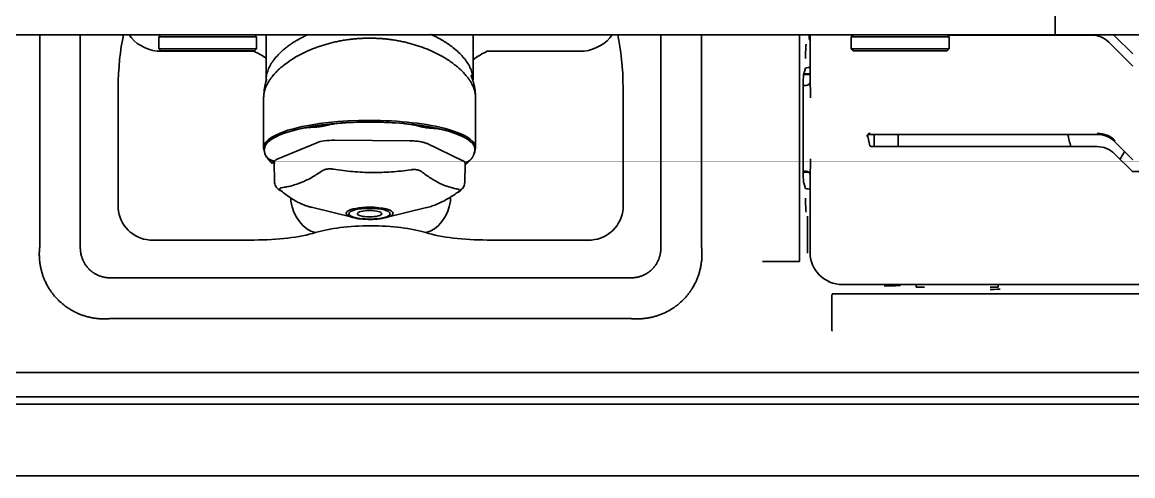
# Model space of a CAD drawing. Header units: inches. Extents: x 786 to 5755, y -850 to 3635.
# Drawn here: x 3467 to 3603.3, y 1287.9 to 1343.7 of the extents above; entities that cross this region are included whole.
import ezdxf

# ---------------------------------------------------------------- set-up
doc = ezdxf.new("R2010")
doc.units = ezdxf.units.IN
doc.layers.add('1', color=7, linetype='Continuous', true_color=0xffffff)
doc.layers.add('4', color=7, linetype='Continuous', true_color=0xffffff)

msp = doc.modelspace()

# ---------------------------------------------------------------- linework, layer by layer
at = {"layer": '1', "color": 7, "linetype": 'Continuous', "lineweight": 35}
for p, q in [((3593.74, 2088.63), (3593.74, 1342.13)), ((3398.74, 1342.13), (3577.91, 1342.13)), ((3469.12, 1316.03), (3469.12, 1342.13)), ((3474.11, 1342.13), (3474.11, 1316.11)), ((3483.99, 1342.13), (3483.74, 1341.88)), ((3483.74, 1341.88), (3495.74, 1341.88)), ((3483.74, 1341.88), (3483.74, 1340.38)), ((3495.74, 1341.88), (3495.49, 1342.13)), ((3495.74, 1340.38), (3495.74, 1341.88)), ((3496.91, 1342.13), (3496.91, 1336.58)), ((3522.31, 1336.58), (3522.31, 1342.13)), ((3545.37, 1316.11), (3545.37, 1342.13)), ((3550.36, 1342.13), (3550.36, 1316.1)), ((3563.67, 1342.13), (3563.67, 1336.38)), ((3568.99, 1342.13), (3568.74, 1341.88)), ((3568.74, 1341.88), (3580.74, 1341.88)), ((3568.74, 1341.88), (3568.74, 1340.38)), ((3579.33, 1342.13), (3577.91, 1342.13)), ((3579.33, 1342.13), (3593.08, 1342.13)), ((3580.74, 1341.88), (3580.49, 1342.13)), ((3598.21, 1342.09), (3580.53, 1342.09)), ((3580.74, 1340.38), (3580.74, 1341.88)), ((3584.89, 1342.09), (3584.89, 1342.13)), ((3593.79, 1342.13), (3593.08, 1342.13)), ((3593.79, 1342.13), (3947.69, 1342.13)), ((3603.29, 1339.76), (3601.04, 1342)), ((3483.54, 1340.09), (3495.43, 1340.09)), ((3495.74, 1340.38), (3483.74, 1340.38)), ((3483.74, 1340.38), (3483.99, 1340.13)), ((3495.49, 1340.13), (3483.99, 1340.13)), ((3495.49, 1340.13), (3495.74, 1340.38)), ((3524.05, 1340.09), (3535.94, 1340.09)), ((3580.74, 1340.38), (3568.74, 1340.38)), ((3568.74, 1340.38), (3568.99, 1340.13)), ((3580.49, 1340.13), (3568.99, 1340.13)), ((3580.49, 1340.13), (3580.74, 1340.38)), ((3603.29, 1338.26), (3600.33, 1341.21)), ((3563.67, 1337.23), (3562.88, 1337.23)), ((3562.9, 1337.32), (3563.67, 1337.32)), ((3562.84, 1335.88), (3563.18, 1335.88)), ((3478.76, 1320.77), (3478.76, 1335.57)), ((3540.72, 1335.57), (3540.72, 1320.77)), ((3496.61, 1334.42), (3496.61, 1328.24)), ((3522.61, 1328.24), (3522.61, 1334.42)), ((3514.55, 1329.09), (3505.33, 1329.16)), ((3571.03, 1328.46), (3570.74, 1329.84)), ((3598.92, 1329.88), (3570.78, 1329.88)), ((3496.68, 1327.86), (3496.7, 1327.77)), ((3503.13, 1328.86), (3498.26, 1326.83)), ((3521.04, 1326.64), (3516.68, 1328.75)), ((3522.52, 1327.7), (3522.55, 1327.86)), ((3598.92, 1328.38), (3571.53, 1328.38)), ((3603.29, 1326.76), (3601.04, 1329)), ((3497.89, 1326.49), (3497.94, 1324.06)), ((3521.29, 1323.91), (3521.34, 1326.33)), ((3603.29, 1325.26), (3601.04, 1327.5)), ((3563.18, 1325.38), (3562.84, 1325.38)), ((3562.84, 1325.23), (3563.52, 1325.23)), ((3603.23, 1325.32), (3608.89, 1325.32)), ((3497.95, 1324.02), (3497.94, 1324.06)), ((3563.67, 1324.88), (3563.67, 1315.43)), ((3519.53, 1321.68), (3519.53, 1322.25)), ((3499.95, 1322.12), (3499.95, 1321.68)), ((3502.47, 1320.92), (3507.62, 1319.65)), ((3511.61, 1319.65), (3516.61, 1320.89)), ((3495.43, 1316.9), (3482.62, 1316.9)), ((3536.86, 1316.9), (3524.05, 1316.9)), ((3477.97, 1312.25), (3541.51, 1312.25)), ((3567.66, 1311.43), (3949.61, 1311.43)), ((3541.59, 1307.26), (3477.96, 1307.26)), ((4195.24, 1297.63), (3456.24, 1297.63)), ((3464.54, 1296.73), (4189.24, 1296.73)), ((4189.24, 1287.93), (3462.54, 1287.93))]:
    msp.add_line(p, q, dxfattribs=at)
for centre, radius, start, end in [((3598.92, 1339.88), 3, 45, 48.5909), ((3563.17, 1336.38), 0.5, 270, 0), ((3598.92, 1326.88), 3.14, 45, 90), ((3598.92, 1326.88), 3, 45, 90), ((3598.92, 1325.38), 3, 45, 90), ((3563.17, 1324.88), 0.5, 0, 90)]:
    msp.add_arc(centre, radius, start, end, dxfattribs=at)
for centre, major_axis, ratio, start_param, end_param in [((3481.44, 1335.57), (0, 10), 0.267949, 0.855424, 1.570796), ((3483.54, 1343.1), (3.82, -1.17), 0.738229, 3.858973, 4.93507), ((3535.94, 1343.1), (3.82, 1.17), 0.738229, 4.489708, 5.565805), ((3538.04, 1335.57), (0, 10), 0.267949, 4.712389, 5.427762), ((3598.22, 1339.08), (1.2, -2.76), 0.995478, 1.946992, 2.7325), ((3495.43, 1335.57), (-4.24, 4.24), 0.629161, 4.973719, 5.273975), ((3524.05, 1335.57), (-4.24, -4.24), 0.629161, 4.150803, 4.504392), ((3563.68, 1334.38), (0, 2), 0.017455, 4.712389, 6.283185), ((3500.62, 1334.61), (-3.99, 0.26), 0.838709, 6.068401, 6.349495), ((3518.61, 1334.61), (-3.99, -0.26), 0.838709, 3.075282, 3.356375), ((3509.61, 1328.24), (-13, 0), 0.258819, 4.712389, 6.283185), ((3509.61, 1328.05), (-12.96, 0), 0.258819, 4.681205, 6.283185), ((3509.61, 1328.04), (-12.95, 0), 0.258819, 5.433358, 6.023448), ((3509.61, 1328.04), (-12.95, 0), 0.258819, 4.38616, 4.97625), ((3509.61, 1328.24), (-13, 0), 0.258819, 3.055886, 4.712389), ((3509.61, 1328.05), (-12.96, 0), 0.258819, 3.057296, 4.681205), ((3509.61, 1328.04), (-12.95, 0), 0.258819, 3.338963, 3.929053), ((3505.25, 1328.52), (-2.5, 0), 0.258848, 4.681537, 5.728264), ((3599.09, 1331.23), (0, 6), 0.642788, 1.797678, 2.065695), ((3509.61, 1328.24), (-13, 0), 0.258819, 0, 0.085707), ((3509.61, 1328.05), (-12.96, 0), 0.258819, 0, 0.057075), ((3571.53, 1328.46), (0.5, 0), 0.166667, 3.176499, 4.712389), ((3599.09, 1331.23), (0, 6), 0.642788, 3.888899, 4.10184), ((3498.35, 1327.75), (1.19, 0.92), 0.947173, 3.144266, 3.7817), ((3518.84, 1326.39), (2.5, -0.05), 0.259373, 6.283172, 6.780916), ((3520.72, 1327.57), (1.05, -1.07), 0.933526, 5.917335, 6.282775), ((3563.68, 1326.88), (0, 2), 0.017455, 3.141593, 4.712389), ((3499.12, 1323.84), (-0.63, -0.777), 0.797143, 0.0024, 0.389235), ((3502.96, 1321.68), (-1.17, 3.82), 0.738229, 1.348115, 2.747802), ((3509.61, 1320.19), (2.88, 0), 0.258819, 1.570796, 4.067577), ((3509.61, 1320.19), (2.88, 0), 0.258819, 0, 1.570796), ((3516.52, 1321.68), (1.17, 3.82), 0.738229, 3.535383, 4.93507), ((3482.62, 1320.77), (-2.83, 2.83), 0.935113, 0.818917, 2.322676), ((3509.61, 1320.19), (2.88, 0), 0.258819, 5.273654, 6.283185), ((3536.86, 1320.77), (-2.83, -2.83), 0.935113, 0.818917, 2.322676), ((3509.74, 1316.23), (9, 0), 0.267949, 0.71802, 2.423573), ((3495.43, 1319.58), (10, 0), 0.267949, 4.712389, 5.565165), ((3524.05, 1319.58), (10, 0), 0.267949, 3.859613, 4.712389), ((3479.85, 1317.99), (5.4, 3.23), 0.605525, 2.782325, 2.802782), ((3539.63, 1317.99), (-5.4, 3.23), 0.60552, 3.480396, 3.500853), ((3567.67, 1315.43), (2.83, 2.83), 0.999848, 2.356347, 3.926839), ((3479.85, 1317.99), (3.23, 5.4), 0.605517, 3.480392, 3.500848), ((3539.63, 1317.99), (-3.23, 5.4), 0.605517, 2.782337, 2.802793)]:
    msp.add_ellipse(centre, major_axis=major_axis, ratio=ratio, start_param=start_param, end_param=end_param, dxfattribs=at)
for major_axis in [(2.54, 0), (-1.5, 0)]:
    msp.add_ellipse((3509.61, 1320.13), major_axis=major_axis, ratio=0.258819, dxfattribs=at)
for points, knots in [([(3509.61, 1341.7), (3509.6, 1341.7), (3509.56, 1341.7), (3509.51, 1341.7), (3509.45, 1341.7), (3509.4, 1341.7), (3509.35, 1341.7), (3509.29, 1341.7), (3509.24, 1341.7), (3509.18, 1341.7), (3509.13, 1341.7), (3509.08, 1341.7), (3509.02, 1341.69), (3508.97, 1341.69), (3508.92, 1341.69), (3508.86, 1341.69), (3508.81, 1341.69), (3508.76, 1341.68), (3508.7, 1341.68), (3508.65, 1341.68), (3508.6, 1341.68), (3508.54, 1341.67), (3508.49, 1341.67), (3508.44, 1341.67), (3508.38, 1341.66), (3508.33, 1341.66), (3508.28, 1341.66), (3508.22, 1341.65), (3508.17, 1341.65), (3508.12, 1341.65), (3508.06, 1341.64), (3508.01, 1341.64), (3507.96, 1341.63), (3507.9, 1341.63), (3507.85, 1341.62), (3507.8, 1341.62), (3507.74, 1341.61), (3507.69, 1341.61), (3507.64, 1341.6), (3507.58, 1341.6), (3507.53, 1341.59), (3507.48, 1341.59), (3507.42, 1341.58), (3507.37, 1341.57), (3507.32, 1341.57), (3507.27, 1341.56), (3507.21, 1341.55), (3506.98, 1341.52), (3506.57, 1341.47), (3505.97, 1341.36), (3505.38, 1341.24), (3504.8, 1341.1), (3504.24, 1340.94), (3503.69, 1340.77), (3503.14, 1340.58), (3502.44, 1340.32), (3501.6, 1339.94), (3500.68, 1339.46), (3499.81, 1338.92), (3499.18, 1338.47), (3498.7, 1338.06), (3498.38, 1337.78), (3498.12, 1337.51), (3497.93, 1337.31), (3497.73, 1337.07), (3497.51, 1336.8), (3497.29, 1336.48), (3497.11, 1336.18), (3497, 1335.96), (3496.94, 1335.83), (3496.91, 1335.77), (3496.88, 1335.7), (3496.86, 1335.64), (3496.83, 1335.58), (3496.81, 1335.52), (3496.79, 1335.46), (3496.77, 1335.4), (3496.75, 1335.34), (3496.74, 1335.28), (3496.72, 1335.22), (3496.7, 1335.16), (3496.69, 1335.1), (3496.68, 1335.04), (3496.67, 1334.99), (3496.66, 1334.93), (3496.65, 1334.87), (3496.64, 1334.82), (3496.63, 1334.76), (3496.63, 1334.71), (3496.62, 1334.67), (3496.62, 1334.65)], [0, 0, 0, 0, 0.002631, 0.005261, 0.007892, 0.010523, 0.013154, 0.015786, 0.018417, 0.021049, 0.02368, 0.026312, 0.028944, 0.031577, 0.034209, 0.036842, 0.039475, 0.042108, 0.044741, 0.047375, 0.050008, 0.052642, 0.055277, 0.057911, 0.060546, 0.063181, 0.065816, 0.068452, 0.071088, 0.073724, 0.076361, 0.078998, 0.081635, 0.084272, 0.08691, 0.089548, 0.092187, 0.094826, 0.097465, 0.100105, 0.102745, 0.105386, 0.108027, 0.110668, 0.11331, 0.115952, 0.118595, 0.121238, 0.150988, 0.181218, 0.211936, 0.243153, 0.272661, 0.303009, 0.334202, 0.366246, 0.425711, 0.490651, 0.548241, 0.616353, 0.643642, 0.679679, 0.706967, 0.728171, 0.743292, 0.779134, 0.812407, 0.843111, 0.871245, 0.877751, 0.88422, 0.89065, 0.897044, 0.9034, 0.909718, 0.915999, 0.922242, 0.928448, 0.934616, 0.940747, 0.946841, 0.952897, 0.958916, 0.964897, 0.970841, 0.976748, 0.982617, 0.988449, 0.994243, 1, 1, 1, 1]), ([(3496.91, 1336.58), (3496.91, 1336.63), (3496.91, 1336.68), (3496.92, 1336.79), (3496.92, 1336.84), (3496.94, 1336.99), (3496.96, 1337.09), (3497.02, 1337.4), (3497.14, 1337.81), (3497.34, 1338.22), (3497.49, 1338.48), (3497.53, 1338.56), (3497.58, 1338.64), (3497.61, 1338.69), (3497.63, 1338.71), (3497.72, 1338.84), (3497.79, 1338.95), (3498.03, 1339.26), (3498.2, 1339.46), (3498.58, 1339.86), (3498.79, 1340.06), (3499.13, 1340.35), (3499.3, 1340.49), (3499.49, 1340.64), (3499.61, 1340.73), (3499.68, 1340.78), (3499.87, 1340.92), (3500.07, 1341.06), (3500.28, 1341.19), (3500.43, 1341.28), (3500.5, 1341.33), (3500.86, 1341.55), (3501.17, 1341.72), (3501.68, 1341.98), (3501.89, 1342.07), (3502.09, 1342.17)], [0, 0, 0, 0, 0.025986, 0.025986, 0.051972, 0.051972, 0.103945, 0.103945, 0.207889, 0.311834, 0.311834, 0.33782, 0.350813, 0.350813, 0.363806, 0.363806, 0.415779, 0.415779, 0.519724, 0.519724, 0.623668, 0.623668, 0.675641, 0.701627, 0.701627, 0.727613, 0.727613, 0.779585, 0.805571, 0.805571, 0.831558, 0.831558, 0.935502, 0.935502, 1, 1, 1, 1]), ([(3522.6, 1334.65), (3522.6, 1334.66), (3522.6, 1334.68), (3522.6, 1334.7), (3522.6, 1334.73), (3522.59, 1334.75), (3522.59, 1334.78), (3522.59, 1334.8), (3522.59, 1334.83), (3522.58, 1334.85), (3522.58, 1334.88), (3522.57, 1334.91), (3522.57, 1334.93), (3522.56, 1334.96), (3522.56, 1334.98), (3522.56, 1335.01), (3522.55, 1335.04), (3522.54, 1335.06), (3522.54, 1335.09), (3522.53, 1335.11), (3522.53, 1335.14), (3522.52, 1335.17), (3522.51, 1335.19), (3522.51, 1335.22), (3522.5, 1335.25), (3522.49, 1335.28), (3522.48, 1335.3), (3522.48, 1335.33), (3522.47, 1335.36), (3522.46, 1335.38), (3522.45, 1335.41), (3522.44, 1335.44), (3522.43, 1335.47), (3522.42, 1335.49), (3522.41, 1335.52), (3522.4, 1335.55), (3522.39, 1335.58), (3522.38, 1335.61), (3522.37, 1335.64), (3522.36, 1335.66), (3522.35, 1335.69), (3522.34, 1335.72), (3522.32, 1335.75), (3522.31, 1335.78), (3522.3, 1335.81), (3522.29, 1335.84), (3522.27, 1335.86), (3522.22, 1335.97), (3522.12, 1336.18), (3521.94, 1336.48), (3521.72, 1336.8), (3521.48, 1337.1), (3521.19, 1337.42), (3520.92, 1337.71), (3520.63, 1337.97), (3520.4, 1338.17), (3520.08, 1338.43), (3519.66, 1338.75), (3519.11, 1339.11), (3518.54, 1339.46), (3517.93, 1339.78), (3517.28, 1340.1), (3516.67, 1340.36), (3516.08, 1340.58), (3515.53, 1340.77), (3514.98, 1340.94), (3514.42, 1341.1), (3513.85, 1341.24), (3513.25, 1341.36), (3512.66, 1341.47), (3512.23, 1341.53), (3511.96, 1341.56), (3511.85, 1341.57), (3511.75, 1341.59), (3511.64, 1341.6), (3511.54, 1341.61), (3511.43, 1341.62), (3511.32, 1341.63), (3511.22, 1341.64), (3511.11, 1341.65), (3511, 1341.65), (3510.9, 1341.66), (3510.79, 1341.67), (3510.68, 1341.67), (3510.58, 1341.68), (3510.47, 1341.68), (3510.36, 1341.69), (3510.26, 1341.69), (3510.15, 1341.7), (3510.04, 1341.7), (3509.93, 1341.7), (3509.83, 1341.7), (3509.72, 1341.7), (3509.65, 1341.7), (3509.61, 1341.7)], [0, 0, 0, 0, 0.002624, 0.005256, 0.007895, 0.010542, 0.013197, 0.01586, 0.018531, 0.021209, 0.023895, 0.026589, 0.029291, 0.032, 0.034717, 0.037442, 0.040174, 0.042915, 0.045663, 0.048419, 0.051183, 0.053954, 0.056733, 0.05952, 0.062315, 0.065118, 0.067928, 0.070746, 0.073572, 0.076406, 0.079247, 0.082096, 0.084953, 0.087818, 0.090691, 0.093571, 0.096459, 0.099355, 0.102259, 0.10517, 0.10809, 0.111017, 0.113952, 0.116894, 0.119845, 0.122803, 0.125769, 0.128743, 0.156845, 0.187532, 0.220805, 0.256663, 0.281464, 0.320266, 0.345206, 0.366317, 0.383597, 0.430182, 0.472094, 0.509335, 0.553249, 0.594719, 0.633752, 0.665784, 0.696973, 0.727324, 0.756843, 0.78806, 0.81878, 0.849013, 0.878769, 0.884054, 0.889337, 0.894619, 0.899899, 0.905178, 0.910455, 0.915731, 0.921005, 0.926278, 0.93155, 0.936821, 0.942091, 0.947359, 0.952627, 0.957893, 0.963159, 0.968424, 0.973688, 0.978952, 0.984215, 0.989477, 0.994739, 1, 1, 1, 1]), ([(3517.06, 1342.2), (3517.3, 1342.09), (3517.54, 1341.98), (3518.08, 1341.7), (3518.42, 1341.51), (3518.75, 1341.32), (3518.82, 1341.27), (3518.85, 1341.25), (3518.96, 1341.18), (3519.03, 1341.14), (3519.24, 1341), (3519.37, 1340.91), (3519.76, 1340.63), (3520, 1340.44), (3520.44, 1340.05), (3520.65, 1339.85), (3520.94, 1339.55), (3521.03, 1339.45), (3521.16, 1339.29), (3521.2, 1339.24), (3521.29, 1339.14), (3521.33, 1339.09), (3521.52, 1338.83), (3521.66, 1338.62), (3521.89, 1338.21), (3521.99, 1338.01), (3522.15, 1337.6), (3522.21, 1337.39), (3522.26, 1337.13), (3522.27, 1337.08), (3522.29, 1336.98), (3522.29, 1336.93), (3522.31, 1336.78), (3522.31, 1336.68), (3522.31, 1336.58)], [0, 0, 0, 0, 0.074407, 0.074407, 0.177251, 0.190106, 0.190106, 0.202962, 0.202962, 0.228673, 0.228673, 0.280095, 0.280095, 0.382938, 0.382938, 0.485782, 0.485782, 0.537204, 0.537204, 0.562915, 0.562915, 0.588625, 0.588625, 0.691469, 0.691469, 0.794313, 0.794313, 0.897156, 0.897156, 0.922867, 0.922867, 0.948578, 0.948578, 1, 1, 1, 1]), ([(3496.91, 1336.58), (3496.91, 1336.56), (3496.91, 1336.45), (3496.88, 1336.38), (3496.9, 1336.4), (3496.9, 1336.41)], [0, 0, 0, 0, 0.195656, 0.917571, 1, 1, 1, 1]), ([(3496.64, 1334.84), (3496.64, 1334.85), (3496.65, 1334.86), (3496.65, 1334.88), (3496.65, 1334.91), (3496.66, 1334.94), (3496.66, 1334.96), (3496.67, 1334.99), (3496.68, 1335.02), (3496.68, 1335.04), (3496.69, 1335.07), (3496.69, 1335.1), (3496.7, 1335.12), (3496.71, 1335.15), (3496.71, 1335.18), (3496.72, 1335.2), (3496.73, 1335.23), (3496.74, 1335.25), (3496.74, 1335.28), (3496.75, 1335.31), (3496.76, 1335.33), (3496.77, 1335.35), (3496.77, 1335.36)], [0, 0, 0, 0, 0.024294, 0.075731, 0.127161, 0.178584, 0.229999, 0.281406, 0.332804, 0.384193, 0.435572, 0.486942, 0.538301, 0.589649, 0.640986, 0.692312, 0.743626, 0.794927, 0.846216, 0.897491, 0.948752, 1, 1, 1, 1]), ([(3501.06, 1330.55), (3501.25, 1330.6), (3501.45, 1330.64), (3501.76, 1330.68), (3501.86, 1330.7), (3502.07, 1330.72), (3502.17, 1330.73), (3502.28, 1330.74)], [0, 0, 0, 0, 0.5, 0.5, 0.75, 0.75, 1, 1, 1, 1]), ([(3502.28, 1330.74), (3502.3, 1330.74), (3502.33, 1330.74), (3502.37, 1330.74), (3502.42, 1330.75), (3502.46, 1330.75), (3502.51, 1330.75), (3502.55, 1330.75), (3502.61, 1330.76), (3502.68, 1330.76), (3502.75, 1330.76), (3502.83, 1330.77), (3502.92, 1330.77), (3503.03, 1330.78), (3503.16, 1330.79), (3503.27, 1330.8), (3503.39, 1330.82), (3503.53, 1330.84), (3503.7, 1330.86), (3503.9, 1330.9), (3504.05, 1330.93), (3504.16, 1330.95), (3504.21, 1330.96), (3504.27, 1330.97), (3504.33, 1330.99), (3504.41, 1331), (3504.49, 1331.02), (3504.58, 1331.04), (3504.68, 1331.06), (3504.75, 1331.08), (3504.78, 1331.09)], [0, 0, 0, 0, 0.019022, 0.038049, 0.057079, 0.076113, 0.095151, 0.114193, 0.13324, 0.164487, 0.195968, 0.227684, 0.259635, 0.310894, 0.360548, 0.408609, 0.455092, 0.500012, 0.575728, 0.655828, 0.740375, 0.756992, 0.776664, 0.799392, 0.825177, 0.85402, 0.885922, 0.920885, 0.958911, 1, 1, 1, 1]), ([(3504.78, 1331.09), (3504.9, 1331.11), (3505.02, 1331.13), (3505.26, 1331.17), (3505.38, 1331.19), (3505.74, 1331.23), (3505.99, 1331.26), (3506.23, 1331.27)], [0, 0, 0, 0, 0.25, 0.25, 0.5, 0.5, 1, 1, 1, 1]), ([(3513.76, 1331.21), (3514.01, 1331.19), (3514.25, 1331.16), (3514.6, 1331.11), (3514.72, 1331.09), (3514.95, 1331.05), (3515.07, 1331.03), (3515.18, 1331)], [0, 0, 0, 0, 0.5, 0.5, 0.75, 0.75, 1, 1, 1, 1]), ([(3515.18, 1331), (3515.4, 1330.95), (3515.6, 1330.9), (3515.91, 1330.83), (3516.01, 1330.8), (3516.22, 1330.76), (3516.32, 1330.74), (3516.52, 1330.71), (3516.62, 1330.7), (3516.82, 1330.68), (3516.92, 1330.67), (3517.21, 1330.64), (3517.41, 1330.63), (3517.6, 1330.61)], [0, 0, 0, 0, 0.25, 0.25, 0.375, 0.375, 0.5, 0.5, 0.625, 0.625, 0.75, 0.75, 1, 1, 1, 1]), ([(3518.75, 1330.41), (3518.57, 1330.46), (3518.39, 1330.5), (3518.1, 1330.55), (3518, 1330.57), (3517.8, 1330.6), (3517.7, 1330.61), (3517.6, 1330.61)], [0, 0, 0, 0, 0.5, 0.5, 0.75, 0.75, 1, 1, 1, 1]), ([(3514.55, 1329.09), (3514.61, 1329.09), (3514.66, 1329.09), (3514.74, 1329.09), (3514.77, 1329.09), (3514.83, 1329.08), (3514.85, 1329.08), (3514.99, 1329.08), (3515.09, 1329.07), (3515.25, 1329.06), (3515.3, 1329.06), (3515.38, 1329.05), (3515.41, 1329.05), (3515.46, 1329.04), (3515.48, 1329.04), (3515.6, 1329.02), (3515.7, 1329.01), (3515.88, 1328.98), (3515.97, 1328.96), (3516.08, 1328.94), (3516.1, 1328.94), (3516.14, 1328.93), (3516.2, 1328.91), (3516.26, 1328.9), (3516.37, 1328.87), (3516.44, 1328.84), (3516.54, 1328.81), (3516.57, 1328.8), (3516.61, 1328.78), (3516.62, 1328.77), (3516.65, 1328.76), (3516.66, 1328.76), (3516.68, 1328.75)], [0, 0, 0, 0, 0.0625, 0.0625, 0.09375, 0.09375, 0.125, 0.125, 0.25, 0.25, 0.3125, 0.3125, 0.34375, 0.34375, 0.375, 0.375, 0.5, 0.5, 0.625, 0.625, 0.65625, 0.65625, 0.6875, 0.75, 0.75, 0.875, 0.875, 0.9375, 0.9375, 0.96875, 0.96875, 1, 1, 1, 1]), ([(3571.06, 1330.02), (3571.06, 1330.02), (3571.06, 1330.02), (3571.05, 1330.02), (3571.04, 1330.02), (3571.02, 1330.01), (3570.99, 1330.01), (3570.97, 1330), (3570.94, 1330), (3570.93, 1329.99), (3570.9, 1329.98), (3570.88, 1329.97), (3570.84, 1329.95), (3570.83, 1329.94), (3570.81, 1329.93), (3570.8, 1329.92), (3570.78, 1329.89), (3570.76, 1329.87), (3570.74, 1329.84), (3570.73, 1329.83), (3570.72, 1329.81), (3570.71, 1329.79), (3570.7, 1329.76), (3570.7, 1329.74), (3570.69, 1329.73), (3570.69, 1329.7), (3570.69, 1329.69), (3570.68, 1329.67), (3570.68, 1329.66), (3570.68, 1329.65), (3570.68, 1329.65), (3570.68, 1329.65), (3570.68, 1329.64)], [0, 0, 0, 0, 0.015625, 0.015625, 0.03125, 0.0625, 0.125, 0.1875, 0.1875, 0.25, 0.25, 0.375, 0.375, 0.4375, 0.4375, 0.5, 0.5, 0.625, 0.625, 0.6875, 0.6875, 0.75, 0.8125, 0.8125, 0.875, 0.875, 0.9375, 0.9375, 0.96875, 0.984375, 0.984375, 1, 1, 1, 1]), ([(3496.71, 1327.72), (3496.7, 1327.76), (3496.69, 1327.8), (3496.69, 1327.86), (3496.69, 1327.88), (3496.69, 1327.93), (3496.69, 1327.96), (3496.7, 1327.99)], [0, 0, 0, 0, 0.5, 0.5, 0.75, 0.75, 1, 1, 1, 1]), ([(3496.7, 1327.99), (3496.7, 1327.99), (3496.7, 1328), (3496.7, 1328.01), (3496.7, 1328.02), (3496.7, 1328.04), (3496.71, 1328.05), (3496.71, 1328.06), (3496.71, 1328.07), (3496.71, 1328.09), (3496.71, 1328.1), (3496.72, 1328.12), (3496.72, 1328.13), (3496.72, 1328.15), (3496.72, 1328.16), (3496.73, 1328.18), (3496.73, 1328.19), (3496.73, 1328.21), (3496.74, 1328.23), (3496.74, 1328.25), (3496.75, 1328.28), (3496.76, 1328.31), (3496.76, 1328.34), (3496.77, 1328.37), (3496.79, 1328.41), (3496.79, 1328.44), (3496.8, 1328.45)], [0, 0, 0, 0, 0.029536, 0.059426, 0.089671, 0.120273, 0.151234, 0.182553, 0.214232, 0.246272, 0.278674, 0.31144, 0.344569, 0.378063, 0.411923, 0.44615, 0.480744, 0.514101, 0.553537, 0.599054, 0.650655, 0.708342, 0.772116, 0.841982, 0.917942, 1, 1, 1, 1]), ([(3496.71, 1327.72), (3496.72, 1327.69), (3496.72, 1327.66), (3496.74, 1327.61), (3496.74, 1327.61), (3496.74, 1327.59), (3496.74, 1327.59), (3496.75, 1327.58), (3496.75, 1327.56), (3496.76, 1327.54), (3496.79, 1327.46), (3496.82, 1327.39), (3496.89, 1327.27), (3496.93, 1327.21), (3497.01, 1327.1), (3497.06, 1327.05), (3497.16, 1326.95), (3497.21, 1326.91), (3497.28, 1326.85), (3497.3, 1326.84), (3497.32, 1326.82), (3497.34, 1326.81), (3497.38, 1326.78), (3497.41, 1326.77), (3497.51, 1326.72), (3497.57, 1326.69), (3497.7, 1326.64), (3497.77, 1326.62), (3497.84, 1326.6)], [0, 0, 0, 0, 0.0625, 0.0625, 0.078125, 0.078125, 0.085937, 0.085937, 0.09375, 0.125, 0.125, 0.25, 0.25, 0.375, 0.375, 0.5, 0.5, 0.625, 0.625, 0.65625, 0.65625, 0.6875, 0.6875, 0.75, 0.75, 0.875, 0.875, 1, 1, 1, 1]), ([(3496.8, 1328.45), (3496.81, 1328.49), (3496.83, 1328.54), (3496.87, 1328.62), (3496.9, 1328.65), (3496.97, 1328.76), (3497.03, 1328.83), (3497.09, 1328.9)], [0, 0, 0, 0, 0.25, 0.25, 0.5, 0.5, 1, 1, 1, 1]), ([(3522.32, 1328.69), (3522.37, 1328.63), (3522.41, 1328.56), (3522.46, 1328.45), (3522.47, 1328.41), (3522.5, 1328.33), (3522.51, 1328.29), (3522.52, 1328.24)], [0, 0, 0, 0, 0.5, 0.5, 0.75, 0.75, 1, 1, 1, 1]), ([(3522.53, 1327.78), (3522.53, 1327.78), (3522.53, 1327.77), (3522.53, 1327.76), (3522.52, 1327.75), (3522.52, 1327.74), (3522.52, 1327.73), (3522.52, 1327.72), (3522.52, 1327.71), (3522.51, 1327.7), (3522.51, 1327.69), (3522.51, 1327.68), (3522.51, 1327.67), (3522.5, 1327.66), (3522.5, 1327.65), (3522.5, 1327.64), (3522.5, 1327.63), (3522.49, 1327.62), (3522.49, 1327.61), (3522.48, 1327.6), (3522.48, 1327.59), (3522.47, 1327.58), (3522.46, 1327.56), (3522.45, 1327.54), (3522.44, 1327.53), (3522.43, 1327.51), (3522.43, 1327.51)], [0, 0, 0, 0, 0.029535, 0.059424, 0.08967, 0.120271, 0.151231, 0.18255, 0.214229, 0.24627, 0.278672, 0.311437, 0.344567, 0.378061, 0.411922, 0.446149, 0.480744, 0.514099, 0.553533, 0.599049, 0.650649, 0.708336, 0.772111, 0.841978, 0.91794, 1, 1, 1, 1]), ([(3522.52, 1328.24), (3522.52, 1328.23), (3522.52, 1328.22), (3522.52, 1328.2), (3522.52, 1328.18), (3522.53, 1328.17), (3522.53, 1328.15), (3522.53, 1328.13), (3522.53, 1328.1), (3522.53, 1328.08), (3522.54, 1328.05), (3522.54, 1328.02), (3522.54, 1327.99), (3522.54, 1327.96), (3522.54, 1327.93), (3522.54, 1327.9), (3522.54, 1327.87), (3522.54, 1327.85), (3522.53, 1327.82), (3522.53, 1327.8), (3522.53, 1327.79), (3522.53, 1327.78)], [0, 0, 0, 0, 0.038067, 0.076141, 0.114224, 0.152314, 0.190413, 0.22852, 0.266635, 0.3292, 0.392215, 0.455683, 0.519606, 0.584109, 0.647327, 0.709266, 0.769932, 0.829331, 0.887471, 0.944358, 1, 1, 1, 1]), ([(3496.75, 1327.57), (3496.77, 1327.52), (3496.84, 1327.33), (3496.96, 1327.12), (3497.1, 1326.92), (3497.17, 1326.84)], [0, 0, 0, 0, 0.161323, 0.609221, 1, 1, 1, 1]), ([(3497.86, 1326.63), (3497.85, 1326.63), (3497.8, 1326.66), (3497.9, 1326.58), (3497.88, 1326.51), (3497.88, 1326.49)], [0, 0, 0, 0, 0.112926, 0.809839, 1, 1, 1, 1]), ([(3497.84, 1326.6), (3497.84, 1326.6), (3497.84, 1326.6), (3497.84, 1326.6), (3497.85, 1326.6), (3497.85, 1326.6), (3497.85, 1326.6)], [0, 0, 0, 0, 0.099999, 0.399872, 0.699872, 1, 1, 1, 1]), ([(3497.88, 1326.49), (3497.87, 1326.42), (3497.86, 1326.31), (3497.82, 1326.33), (3497.95, 1326.38), (3498.04, 1326.43)], [0, 0, 0, 0, 0.285663, 0.635692, 1, 1, 1, 1]), ([(3498.26, 1326.83), (3498.26, 1326.83), (3498.25, 1326.82), (3498.24, 1326.82), (3498.23, 1326.81), (3498.22, 1326.81), (3498.2, 1326.8), (3498.19, 1326.8), (3498.18, 1326.79), (3498.17, 1326.79), (3498.16, 1326.78), (3498.15, 1326.77), (3498.14, 1326.77), (3498.13, 1326.76), (3498.12, 1326.76), (3498.11, 1326.75), (3498.1, 1326.75), (3498.09, 1326.74), (3498.08, 1326.73), (3498.07, 1326.73), (3498.06, 1326.72), (3498.05, 1326.72), (3498.04, 1326.71), (3498.03, 1326.7), (3498.03, 1326.7), (3498.02, 1326.69), (3498.01, 1326.69), (3498, 1326.68), (3498, 1326.67), (3497.99, 1326.67), (3497.98, 1326.66), (3497.98, 1326.66), (3497.97, 1326.65), (3497.96, 1326.64), (3497.96, 1326.64), (3497.95, 1326.63), (3497.95, 1326.63), (3497.94, 1326.62), (3497.94, 1326.61), (3497.93, 1326.61), (3497.93, 1326.6), (3497.92, 1326.59), (3497.92, 1326.59), (3497.92, 1326.58), (3497.91, 1326.58), (3497.91, 1326.57), (3497.91, 1326.56), (3497.9, 1326.56), (3497.9, 1326.55), (3497.9, 1326.54), (3497.9, 1326.54), (3497.9, 1326.53), (3497.89, 1326.53), (3497.89, 1326.52), (3497.89, 1326.51), (3497.89, 1326.51), (3497.89, 1326.5), (3497.89, 1326.49), (3497.89, 1326.49), (3497.89, 1326.49), (3497.89, 1326.49)], [0, 0, 0, 0, 0.017428, 0.034857, 0.052285, 0.069713, 0.087141, 0.104569, 0.121996, 0.139424, 0.156851, 0.174278, 0.191706, 0.209133, 0.226559, 0.243986, 0.261413, 0.278839, 0.296266, 0.313692, 0.331118, 0.348544, 0.36597, 0.383396, 0.400822, 0.418247, 0.435673, 0.453098, 0.470523, 0.487948, 0.505373, 0.522798, 0.540223, 0.557648, 0.575072, 0.592497, 0.609921, 0.627346, 0.64477, 0.662194, 0.679618, 0.697042, 0.714465, 0.731889, 0.749313, 0.766736, 0.784159, 0.801583, 0.819006, 0.836429, 0.853852, 0.871275, 0.888698, 0.90612, 0.923543, 0.940966, 0.958388, 0.975811, 0.993233, 1, 1, 1, 1]), ([(3521.28, 1326.41), (3521.29, 1326.41), (3521.3, 1326.41), (3521.32, 1326.41), (3521.34, 1326.42), (3521.36, 1326.42), (3521.38, 1326.43), (3521.4, 1326.43), (3521.41, 1326.44), (3521.43, 1326.44), (3521.45, 1326.45), (3521.47, 1326.45), (3521.49, 1326.46), (3521.5, 1326.47), (3521.52, 1326.47), (3521.54, 1326.48), (3521.56, 1326.49), (3521.57, 1326.49), (3521.59, 1326.5), (3521.61, 1326.51), (3521.62, 1326.52), (3521.64, 1326.52), (3521.66, 1326.53), (3521.67, 1326.54), (3521.69, 1326.55), (3521.71, 1326.56), (3521.72, 1326.57), (3521.74, 1326.57), (3521.75, 1326.58), (3521.77, 1326.59), (3521.78, 1326.6), (3521.8, 1326.61), (3521.81, 1326.62), (3521.83, 1326.63), (3521.84, 1326.64), (3521.86, 1326.65), (3521.87, 1326.66), (3521.89, 1326.67), (3521.9, 1326.68), (3521.92, 1326.7), (3521.93, 1326.71), (3521.94, 1326.72), (3521.96, 1326.73), (3521.97, 1326.74), (3521.98, 1326.75), (3522, 1326.76), (3522.01, 1326.78), (3522.03, 1326.79), (3522.05, 1326.82), (3522.08, 1326.85), (3522.11, 1326.88), (3522.13, 1326.91), (3522.16, 1326.94), (3522.18, 1326.97), (3522.2, 1327), (3522.22, 1327.03), (3522.24, 1327.06), (3522.26, 1327.09), (3522.28, 1327.13), (3522.3, 1327.16), (3522.31, 1327.19), (3522.33, 1327.22), (3522.34, 1327.26), (3522.36, 1327.29), (3522.37, 1327.33), (3522.38, 1327.36), (3522.4, 1327.4), (3522.41, 1327.44), (3522.42, 1327.47), (3522.42, 1327.5), (3522.42, 1327.51)], [0, 0, 0, 0, 0.011416, 0.022809, 0.034177, 0.045521, 0.056841, 0.068136, 0.079408, 0.090655, 0.101879, 0.113078, 0.124253, 0.135404, 0.146531, 0.157634, 0.168713, 0.179768, 0.190799, 0.201806, 0.212789, 0.223748, 0.234683, 0.245594, 0.25648, 0.267343, 0.278183, 0.288998, 0.299789, 0.310556, 0.321299, 0.332019, 0.342715, 0.353386, 0.364034, 0.374658, 0.385258, 0.395834, 0.406387, 0.416915, 0.42742, 0.437901, 0.448358, 0.458792, 0.469201, 0.479587, 0.489949, 0.500288, 0.528795, 0.557158, 0.579104, 0.601071, 0.623057, 0.645064, 0.667091, 0.689138, 0.711206, 0.733295, 0.755404, 0.777535, 0.799686, 0.821858, 0.844051, 0.866265, 0.888501, 0.910758, 0.933036, 0.955336, 0.977657, 1, 1, 1, 1]), ([(3503.81, 1325.42), (3503.6, 1325.27), (3503.39, 1325.13), (3503.08, 1324.93), (3502.97, 1324.86), (3502.76, 1324.74), (3502.65, 1324.67), (3502.34, 1324.49), (3502.13, 1324.38), (3501.71, 1324.18), (3501.29, 1323.99), (3500.87, 1323.83), (3500.46, 1323.69), (3500.25, 1323.63), (3499.84, 1323.52), (3499.64, 1323.47), (3499.23, 1323.39), (3499.02, 1323.36), (3498.82, 1323.33)], [0, 0, 0, 0, 0.125, 0.125, 0.1875, 0.1875, 0.25, 0.25, 0.375, 0.375, 0.5, 0.625, 0.625, 0.75, 0.75, 0.875, 0.875, 1, 1, 1, 1]), ([(3503.81, 1325.42), (3503.85, 1325.44), (3503.89, 1325.46), (3503.95, 1325.5), (3503.98, 1325.51), (3504.01, 1325.52), (3504.02, 1325.52), (3504.05, 1325.53), (3504.11, 1325.56), (3504.23, 1325.59), (3504.34, 1325.61), (3504.43, 1325.62), (3504.46, 1325.63), (3504.52, 1325.63), (3504.59, 1325.64), (3504.65, 1325.64), (3504.72, 1325.64), (3504.75, 1325.64), (3504.85, 1325.64), (3504.98, 1325.63), (3505.11, 1325.62), (3505.18, 1325.6)], [0, 0, 0, 0, 0.125, 0.125, 0.1875, 0.1875, 0.21875, 0.21875, 0.25, 0.375, 0.5, 0.5, 0.5625, 0.5625, 0.625, 0.6875, 0.6875, 0.75, 0.75, 0.875, 1, 1, 1, 1]), ([(3514.66, 1325.53), (3514.26, 1325.47), (3513.87, 1325.42), (3513.08, 1325.34), (3512.68, 1325.3), (3511.89, 1325.24), (3511.5, 1325.22), (3510.71, 1325.2), (3509.92, 1325.19), (3509.13, 1325.21), (3508.34, 1325.25), (3507.94, 1325.27), (3507.15, 1325.34), (3506.76, 1325.39), (3505.97, 1325.49), (3505.57, 1325.54), (3505.18, 1325.6)], [0, 0, 0, 0, 0.125, 0.125, 0.25, 0.25, 0.375, 0.375, 0.5, 0.625, 0.625, 0.75, 0.75, 0.875, 0.875, 1, 1, 1, 1]), ([(3514.66, 1325.53), (3514.72, 1325.54), (3514.79, 1325.55), (3514.89, 1325.55), (3514.92, 1325.55), (3514.99, 1325.56), (3515.02, 1325.56), (3515.12, 1325.56), (3515.18, 1325.56), (3515.27, 1325.55), (3515.31, 1325.55), (3515.36, 1325.54), (3515.39, 1325.53), (3515.48, 1325.52), (3515.53, 1325.51), (3515.61, 1325.49), (3515.64, 1325.48), (3515.69, 1325.47), (3515.71, 1325.46), (3515.78, 1325.43), (3515.87, 1325.39), (3515.94, 1325.34), (3515.97, 1325.32)], [0, 0, 0, 0, 0.125, 0.125, 0.1875, 0.1875, 0.25, 0.25, 0.375, 0.375, 0.4375, 0.4375, 0.5, 0.5, 0.625, 0.625, 0.6875, 0.6875, 0.75, 0.75, 0.875, 1, 1, 1, 1]), ([(3520.45, 1323.15), (3520.27, 1323.18), (3520.09, 1323.22), (3519.81, 1323.29), (3519.72, 1323.31), (3519.54, 1323.36), (3519.44, 1323.39), (3519.17, 1323.47), (3518.98, 1323.54), (3518.61, 1323.69), (3518.23, 1323.85), (3517.86, 1324.05), (3517.48, 1324.26), (3517.3, 1324.38), (3516.92, 1324.62), (3516.73, 1324.75), (3516.35, 1325.02), (3516.16, 1325.17), (3515.97, 1325.32)], [0, 0, 0, 0, 0.125, 0.125, 0.1875, 0.1875, 0.25, 0.25, 0.375, 0.375, 0.5, 0.625, 0.625, 0.75, 0.75, 0.875, 0.875, 1, 1, 1, 1]), ([(3497.95, 1324.06), (3497.95, 1323.97), (3497.97, 1323.77), (3498.1, 1323.48), (3498.28, 1323.24), (3498.43, 1323.12), (3498.5, 1323.07)], [0, 0, 0, 0, 0.205859, 0.473832, 0.766854, 1, 1, 1, 1]), ([(3520.63, 1323.02), (3520.73, 1323.05), (3520.81, 1323.09), (3520.97, 1323.21), (3521.04, 1323.28), (3521.16, 1323.44), (3521.2, 1323.52), (3521.27, 1323.7), (3521.28, 1323.8), (3521.28, 1323.9)], [0, 0, 0, 0, 0.25, 0.25, 0.5, 0.5, 0.75, 0.75, 1, 1, 1, 1]), ([(3498.82, 1323.33), (3498.79, 1323.33), (3498.72, 1323.31), (3498.68, 1323.29), (3498.65, 1323.28), (3498.64, 1323.27), (3498.62, 1323.26), (3498.61, 1323.24), (3498.6, 1323.23), (3498.6, 1323.21), (3498.59, 1323.2), (3498.59, 1323.18), (3498.59, 1323.16), (3498.6, 1323.13), (3498.61, 1323.12), (3498.62, 1323.09), (3498.63, 1323.08), (3498.65, 1323.05), (3498.69, 1323), (3498.74, 1322.95), (3498.77, 1322.93)], [0, 0, 0, 0, 0.125, 0.25, 0.25, 0.3125, 0.3125, 0.375, 0.4375, 0.4375, 0.5, 0.5, 0.625, 0.625, 0.6875, 0.6875, 0.75, 0.75, 0.875, 1, 1, 1, 1]), ([(3498.77, 1322.93), (3498.95, 1322.78), (3499.14, 1322.63), (3499.41, 1322.43), (3499.51, 1322.36), (3499.69, 1322.23), (3499.78, 1322.16), (3500.06, 1321.98), (3500.25, 1321.86), (3500.62, 1321.65), (3500.99, 1321.45), (3501.37, 1321.29), (3501.74, 1321.14), (3501.93, 1321.08), (3502.25, 1320.98), (3502.38, 1320.95), (3502.52, 1320.91)], [0, 0, 0, 0, 0.149218, 0.149218, 0.223826, 0.223826, 0.298435, 0.298435, 0.447653, 0.447653, 0.59687, 0.746088, 0.746088, 0.895305, 0.895305, 1, 1, 1, 1]), ([(3516.59, 1320.88), (3516.62, 1320.89), (3516.65, 1320.9), (3516.89, 1320.96), (3517.1, 1321.02), (3517.52, 1321.16), (3517.93, 1321.32), (3518.35, 1321.51), (3518.76, 1321.72), (3518.97, 1321.83), (3519.38, 1322.07), (3519.59, 1322.2), (3520, 1322.46), (3520.2, 1322.61), (3520.41, 1322.75)], [0, 0, 0, 0, 0.021646, 0.021646, 0.184705, 0.184705, 0.347764, 0.510823, 0.510823, 0.673882, 0.673882, 0.836941, 0.836941, 1, 1, 1, 1]), ([(3520.83, 1323.11), (3520.83, 1323.11), (3520.83, 1323.1), (3520.82, 1323.09), (3520.82, 1323.08), (3520.81, 1323.07), (3520.81, 1323.06), (3520.8, 1323.05), (3520.8, 1323.04), (3520.79, 1323.03), (3520.78, 1323.02), (3520.78, 1323.01), (3520.77, 1323), (3520.77, 1322.99), (3520.76, 1322.98), (3520.75, 1322.97), (3520.75, 1322.96), (3520.74, 1322.95), (3520.73, 1322.94), (3520.72, 1322.93), (3520.72, 1322.93), (3520.71, 1322.92), (3520.7, 1322.91), (3520.69, 1322.9), (3520.69, 1322.89), (3520.68, 1322.89), (3520.67, 1322.88), (3520.66, 1322.87), (3520.65, 1322.87), (3520.65, 1322.86), (3520.64, 1322.85), (3520.63, 1322.85), (3520.62, 1322.84), (3520.61, 1322.83), (3520.6, 1322.83), (3520.59, 1322.82), (3520.58, 1322.82), (3520.57, 1322.81), (3520.56, 1322.81), (3520.55, 1322.8), (3520.54, 1322.8), (3520.53, 1322.79), (3520.52, 1322.79), (3520.51, 1322.78), (3520.5, 1322.78), (3520.49, 1322.78), (3520.48, 1322.77), (3520.47, 1322.77), (3520.46, 1322.77), (3520.45, 1322.76), (3520.44, 1322.76), (3520.43, 1322.76), (3520.42, 1322.76), (3520.41, 1322.75), (3520.41, 1322.75)], [0, 0, 0, 0, 0.016487, 0.035227, 0.053997, 0.072796, 0.091624, 0.110481, 0.129367, 0.14828, 0.16722, 0.186188, 0.205182, 0.224203, 0.243249, 0.26232, 0.281416, 0.300536, 0.31968, 0.338846, 0.358036, 0.377247, 0.39648, 0.415734, 0.435008, 0.454302, 0.473615, 0.492947, 0.512296, 0.531663, 0.551047, 0.570447, 0.589863, 0.609293, 0.628738, 0.648196, 0.667667, 0.68715, 0.706645, 0.726151, 0.745667, 0.765193, 0.784728, 0.804271, 0.823821, 0.843379, 0.862942, 0.882511, 0.902085, 0.921663, 0.941244, 0.960827, 0.980413, 1, 1, 1, 1]), ([(3520.63, 1323.02), (3520.64, 1323.03), (3520.63, 1323.05), (3520.62, 1323.07), (3520.62, 1323.08), (3520.61, 1323.09), (3520.6, 1323.1), (3520.58, 1323.12), (3520.54, 1323.14), (3520.49, 1323.15), (3520.45, 1323.15)], [0, 0, 0, 0, 0.25, 0.25, 0.375, 0.375, 0.5, 0.5, 0.75, 1, 1, 1, 1]), ([(3507.9, 1319.59), (3507.93, 1319.59), (3508.25, 1319.49), (3508.87, 1319.46), (3509.43, 1319.44), (3509.61, 1319.44)], [0, 0, 0, 0, 0.051723, 0.694559, 1, 1, 1, 1]), ([(3477.96, 1307.27), (3477.81, 1307.25), (3477.66, 1307.24), (3477.47, 1307.23), (3477.4, 1307.22), (3477.32, 1307.22), (3477.21, 1307.22), (3477.14, 1307.21), (3476.99, 1307.21), (3476.91, 1307.22), (3476.77, 1307.22), (3476.69, 1307.22), (3476.47, 1307.23), (3476.32, 1307.24), (3476.1, 1307.27), (3476.02, 1307.28), (3475.88, 1307.3), (3475.8, 1307.31), (3475.58, 1307.34), (3475.44, 1307.37), (3475.22, 1307.42), (3475.15, 1307.44), (3475.04, 1307.46), (3475, 1307.47), (3474.93, 1307.49), (3474.89, 1307.5), (3474.71, 1307.55), (3474.57, 1307.6), (3474.28, 1307.69), (3474.15, 1307.75), (3473.94, 1307.83), (3473.87, 1307.86), (3473.73, 1307.92), (3473.67, 1307.95), (3473.33, 1308.11), (3473.07, 1308.25), (3472.75, 1308.45), (3472.66, 1308.51), (3472.56, 1308.57), (3472.5, 1308.61), (3472.47, 1308.63), (3472.32, 1308.74), (3472.2, 1308.83), (3471.85, 1309.11), (3471.62, 1309.31), (3471.2, 1309.72), (3471, 1309.94), (3470.77, 1310.24), (3470.7, 1310.32), (3470.63, 1310.42), (3470.59, 1310.48), (3470.57, 1310.51), (3470.46, 1310.66), (3470.38, 1310.78), (3470.14, 1311.16), (3469.99, 1311.42), (3469.8, 1311.82), (3469.74, 1311.96), (3469.63, 1312.23), (3469.57, 1312.37), (3469.47, 1312.65), (3469.43, 1312.8), (3469.38, 1312.98), (3469.37, 1313.01), (3469.35, 1313.09), (3469.34, 1313.12), (3469.31, 1313.23), (3469.29, 1313.3), (3469.26, 1313.45), (3469.23, 1313.59), (3469.2, 1313.74), (3469.18, 1313.89), (3469.17, 1313.96), (3469.14, 1314.11), (3469.13, 1314.18), (3469.11, 1314.4), (3469.1, 1314.55), (3469.08, 1314.77), (3469.08, 1314.84), (3469.08, 1314.99), (3469.07, 1315.06), (3469.07, 1315.21), (3469.07, 1315.29), (3469.08, 1315.43), (3469.08, 1315.51), (3469.09, 1315.73), (3469.1, 1315.88), (3469.12, 1316.03)], [0, 0, 0, 0, 0.03125, 0.03125, 0.039063, 0.046875, 0.046875, 0.0625, 0.0625, 0.078125, 0.078125, 0.09375, 0.09375, 0.125, 0.125, 0.140625, 0.140625, 0.15625, 0.15625, 0.1875, 0.1875, 0.203125, 0.203125, 0.210938, 0.210938, 0.21875, 0.21875, 0.25, 0.25, 0.28125, 0.28125, 0.296875, 0.296875, 0.3125, 0.3125, 0.375, 0.375, 0.390625, 0.398438, 0.398438, 0.40625, 0.40625, 0.4375, 0.4375, 0.5, 0.5, 0.5625, 0.5625, 0.578125, 0.585938, 0.585938, 0.59375, 0.59375, 0.625, 0.625, 0.6875, 0.6875, 0.71875, 0.71875, 0.75, 0.75, 0.78125, 0.78125, 0.789063, 0.789063, 0.796875, 0.796875, 0.8125, 0.8125, 0.828125, 0.84375, 0.84375, 0.859375, 0.859375, 0.875, 0.875, 0.90625, 0.90625, 0.921875, 0.921875, 0.9375, 0.9375, 0.953125, 0.953125, 0.96875, 0.96875, 1, 1, 1, 1]), ([(3474.11, 1316.03), (3474.11, 1315.96), (3474.11, 1315.9), (3474.11, 1315.81), (3474.11, 1315.78), (3474.12, 1315.71), (3474.12, 1315.68), (3474.12, 1315.62), (3474.13, 1315.59), (3474.13, 1315.53), (3474.14, 1315.5), (3474.15, 1315.4), (3474.16, 1315.34), (3474.18, 1315.22), (3474.19, 1315.16), (3474.22, 1315.04), (3474.24, 1314.98), (3474.27, 1314.86), (3474.29, 1314.8), (3474.32, 1314.71), (3474.33, 1314.68), (3474.35, 1314.62), (3474.36, 1314.6), (3474.39, 1314.51), (3474.42, 1314.45), (3474.46, 1314.37), (3474.47, 1314.34), (3474.5, 1314.28), (3474.51, 1314.25), (3474.58, 1314.11), (3474.64, 1314.01), (3474.78, 1313.8), (3474.85, 1313.7), (3475.01, 1313.51), (3475.09, 1313.41), (3475.27, 1313.23), (3475.36, 1313.15), (3475.51, 1313.03), (3475.58, 1312.98), (3475.66, 1312.92), (3475.71, 1312.89), (3475.74, 1312.87), (3475.87, 1312.78), (3475.97, 1312.72), (3476.14, 1312.64), (3476.2, 1312.61), (3476.31, 1312.56), (3476.37, 1312.54), (3476.45, 1312.5), (3476.48, 1312.49), (3476.54, 1312.47), (3476.57, 1312.46), (3476.66, 1312.43), (3476.72, 1312.41), (3476.81, 1312.39), (3476.84, 1312.38), (3476.9, 1312.36), (3476.93, 1312.36), (3477.02, 1312.34), (3477.08, 1312.32), (3477.2, 1312.3), (3477.26, 1312.29), (3477.36, 1312.28), (3477.39, 1312.28), (3477.45, 1312.27), (3477.48, 1312.27), (3477.54, 1312.26), (3477.57, 1312.26), (3477.63, 1312.25), (3477.67, 1312.25), (3477.76, 1312.25), (3477.82, 1312.25), (3477.88, 1312.25)], [0, 0, 0, 0, 0.03125, 0.03125, 0.046875, 0.046875, 0.0625, 0.0625, 0.078125, 0.078125, 0.09375, 0.09375, 0.125, 0.125, 0.15625, 0.15625, 0.1875, 0.1875, 0.21875, 0.21875, 0.234375, 0.234375, 0.25, 0.25, 0.28125, 0.28125, 0.296875, 0.296875, 0.3125, 0.3125, 0.375, 0.375, 0.4375, 0.4375, 0.5, 0.5, 0.5625, 0.5625, 0.59375, 0.609375, 0.609375, 0.625, 0.625, 0.6875, 0.6875, 0.71875, 0.71875, 0.75, 0.75, 0.765625, 0.765625, 0.78125, 0.78125, 0.8125, 0.8125, 0.828125, 0.828125, 0.84375, 0.84375, 0.875, 0.875, 0.90625, 0.90625, 0.921875, 0.921875, 0.9375, 0.9375, 0.953125, 0.953125, 0.96875, 0.96875, 1, 1, 1, 1]), ([(3550.35, 1316.1), (3550.37, 1315.95), (3550.38, 1315.8), (3550.39, 1315.62), (3550.4, 1315.54), (3550.4, 1315.47), (3550.4, 1315.35), (3550.41, 1315.28), (3550.41, 1315.13), (3550.41, 1315.06), (3550.4, 1314.91), (3550.4, 1314.83), (3550.39, 1314.61), (3550.38, 1314.46), (3550.35, 1314.24), (3550.34, 1314.17), (3550.32, 1314.02), (3550.31, 1313.95), (3550.28, 1313.73), (3550.25, 1313.58), (3550.2, 1313.36), (3550.18, 1313.29), (3550.16, 1313.18), (3550.15, 1313.14), (3550.13, 1313.07), (3550.12, 1313.03), (3550.07, 1312.85), (3550.02, 1312.71), (3549.93, 1312.43), (3549.87, 1312.29), (3549.79, 1312.08), (3549.76, 1312.01), (3549.7, 1311.88), (3549.67, 1311.81), (3549.51, 1311.47), (3549.37, 1311.21), (3549.17, 1310.89), (3549.11, 1310.8), (3549.05, 1310.71), (3549.01, 1310.64), (3548.99, 1310.61), (3548.88, 1310.46), (3548.79, 1310.34), (3548.51, 1309.99), (3548.32, 1309.77), (3547.9, 1309.34), (3547.68, 1309.15), (3547.38, 1308.91), (3547.3, 1308.84), (3547.21, 1308.78), (3547.15, 1308.73), (3547.11, 1308.71), (3546.96, 1308.6), (3546.84, 1308.52), (3546.46, 1308.28), (3546.2, 1308.14), (3545.8, 1307.94), (3545.66, 1307.88), (3545.39, 1307.77), (3545.25, 1307.71), (3544.97, 1307.62), (3544.83, 1307.57), (3544.64, 1307.52), (3544.61, 1307.51), (3544.54, 1307.49), (3544.5, 1307.48), (3544.39, 1307.45), (3544.32, 1307.43), (3544.17, 1307.4), (3544.03, 1307.37), (3543.88, 1307.34), (3543.74, 1307.32), (3543.66, 1307.31), (3543.52, 1307.29), (3543.44, 1307.28), (3543.22, 1307.25), (3543.07, 1307.24), (3542.85, 1307.22), (3542.78, 1307.22), (3542.63, 1307.22), (3542.56, 1307.22), (3542.41, 1307.21), (3542.34, 1307.21), (3542.19, 1307.22), (3542.11, 1307.22), (3541.89, 1307.23), (3541.74, 1307.24), (3541.59, 1307.26)], [0, 0, 0, 0, 0.03125, 0.03125, 0.039062, 0.046875, 0.046875, 0.0625, 0.0625, 0.078125, 0.078125, 0.09375, 0.09375, 0.125, 0.125, 0.140625, 0.140625, 0.15625, 0.15625, 0.1875, 0.1875, 0.203125, 0.203125, 0.210937, 0.210937, 0.21875, 0.21875, 0.25, 0.25, 0.28125, 0.28125, 0.296875, 0.296875, 0.3125, 0.3125, 0.375, 0.375, 0.390625, 0.398437, 0.398437, 0.40625, 0.40625, 0.4375, 0.4375, 0.5, 0.5, 0.5625, 0.5625, 0.578125, 0.585937, 0.585937, 0.59375, 0.59375, 0.625, 0.625, 0.6875, 0.6875, 0.71875, 0.71875, 0.75, 0.75, 0.78125, 0.78125, 0.789062, 0.789062, 0.796875, 0.796875, 0.8125, 0.8125, 0.828125, 0.84375, 0.84375, 0.859375, 0.859375, 0.875, 0.875, 0.90625, 0.90625, 0.921875, 0.921875, 0.9375, 0.9375, 0.953125, 0.953125, 0.96875, 0.96875, 1, 1, 1, 1]), ([(3541.6, 1312.25), (3541.66, 1312.25), (3541.72, 1312.25), (3541.81, 1312.25), (3541.85, 1312.25), (3541.91, 1312.26), (3541.94, 1312.26), (3542, 1312.27), (3542.03, 1312.27), (3542.09, 1312.28), (3542.13, 1312.28), (3542.22, 1312.29), (3542.28, 1312.3), (3542.4, 1312.32), (3542.46, 1312.34), (3542.58, 1312.36), (3542.64, 1312.38), (3542.76, 1312.41), (3542.82, 1312.43), (3542.91, 1312.46), (3542.94, 1312.47), (3543, 1312.49), (3543.03, 1312.5), (3543.11, 1312.54), (3543.17, 1312.56), (3543.26, 1312.6), (3543.28, 1312.61), (3543.34, 1312.64), (3543.37, 1312.65), (3543.51, 1312.72), (3543.61, 1312.79), (3543.82, 1312.92), (3543.92, 1312.99), (3544.12, 1313.15), (3544.21, 1313.23), (3544.39, 1313.41), (3544.47, 1313.5), (3544.59, 1313.65), (3544.64, 1313.72), (3544.7, 1313.8), (3544.73, 1313.85), (3544.75, 1313.88), (3544.84, 1314.01), (3544.9, 1314.12), (3544.98, 1314.28), (3545.01, 1314.34), (3545.06, 1314.45), (3545.08, 1314.51), (3545.12, 1314.59), (3545.13, 1314.62), (3545.15, 1314.68), (3545.16, 1314.71), (3545.19, 1314.8), (3545.21, 1314.86), (3545.23, 1314.95), (3545.24, 1314.98), (3545.26, 1315.04), (3545.26, 1315.07), (3545.29, 1315.16), (3545.3, 1315.22), (3545.32, 1315.34), (3545.33, 1315.4), (3545.34, 1315.5), (3545.35, 1315.53), (3545.35, 1315.59), (3545.36, 1315.62), (3545.36, 1315.68), (3545.36, 1315.71), (3545.37, 1315.78), (3545.37, 1315.81), (3545.37, 1315.9), (3545.37, 1315.96), (3545.37, 1316.03)], [0, 0, 0, 0, 0.03125, 0.03125, 0.046875, 0.046875, 0.0625, 0.0625, 0.078125, 0.078125, 0.09375, 0.09375, 0.125, 0.125, 0.15625, 0.15625, 0.1875, 0.1875, 0.21875, 0.21875, 0.234375, 0.234375, 0.25, 0.25, 0.28125, 0.28125, 0.296875, 0.296875, 0.3125, 0.3125, 0.375, 0.375, 0.4375, 0.4375, 0.5, 0.5, 0.5625, 0.5625, 0.59375, 0.609375, 0.609375, 0.625, 0.625, 0.6875, 0.6875, 0.71875, 0.71875, 0.75, 0.75, 0.765625, 0.765625, 0.78125, 0.78125, 0.8125, 0.8125, 0.828125, 0.828125, 0.84375, 0.84375, 0.875, 0.875, 0.90625, 0.90625, 0.921875, 0.921875, 0.9375, 0.9375, 0.953125, 0.953125, 0.96875, 0.96875, 1, 1, 1, 1])]:
    msp.add_open_spline(points, degree=3, knots=knots, dxfattribs=at)
for points, degree in [([(3496.98, 1336.61), (3496.7, 1335.82), (3496.66, 1335.04)], 2), ([(3496.98, 1336.67), (3496.94, 1336.56), (3496.91, 1336.45), (3496.88, 1336.35)], 3), ([(3522.59, 1335), (3522.51, 1336.07), (3522.03, 1337.17)], 2), ([(3496.62, 1334.65), (3496.62, 1334.58), (3496.61, 1334.5), (3496.61, 1334.42)], 3), ([(3522.61, 1334.42), (3522.61, 1334.5), (3522.61, 1334.58), (3522.6, 1334.65)], 3), ([(3522.38, 1327.39), (3522.54, 1327.89)], 1), ([(3497.15, 1326.86), (3497.31, 1326.65), (3497.5, 1326.46), (3497.7, 1326.29)], 3), ([(3521.72, 1326.49), (3522.04, 1326.77), (3522.18, 1326.98)], 2), ([(3520.41, 1322.75), (3520.55, 1322.86), (3520.62, 1322.94), (3520.63, 1323.02)], 3), ([(3509.61, 1319.44), (3510.51, 1319.43), (3511.27, 1319.58)], 2)]:
    msp.add_open_spline(points, degree=degree, dxfattribs=at)
at = {"layer": '4', "color": 7, "linetype": 'Continuous', "lineweight": 35}
for p, q in [((3562.38, 1342.13), (3562.38, 1314.27)), ((3563.55, 1342.13), (3563.55, 1341.87)), ((3593.97, 1342.13), (3593.97, 1342.09)), ((3563.13, 1338.03), (3562.9, 1337.32)), ((3562.83, 1325.93), (3562.83, 1335.33)), ((3571.55, 1328.38), (3571.55, 1329.88)), ((3574.47, 1329.88), (3574.47, 1328.38)), ((3562.9, 1323.94), (3563.13, 1323.23)), ((3563.38, 1315.27), (3563.38, 1319.83)), ((3562.07, 1314.25), (3558.51, 1314.25)), ((3576.71, 1311.13), (3576.71, 1311.43)), ((3586.77, 1311.43), (3586.77, 1311.13)), ((3566.36, 1309.96), (3566.36, 1306.4)), ((3566.37, 1310.27), (3950.37, 1310.27)), ((3457.99, 1300.63), (4193.77, 1300.63))]:
    msp.add_line(p, q, dxfattribs=at)
for centre, major_axis, ratio, start_param, end_param in [((3564.3, 1341.87), (0.279, 0.7), 0.995592, 1.95209, 2.513689), ((3563.19, 1339.21), (0, 1.75), 0.034921, 0.087266, 1.570796), ((3562.9, 1335.33), (0, 2), 0.034921, 0.10472, 1.570796), ((3563.88, 1338.02), (0.75, 0), 0.105104, 1.863143, 3.106686), ((3562.9, 1325.93), (0, 2), 0.034921, 1.570796, 3.036873), ((3563.88, 1323.24), (0.75, 0), 0.105104, 3.176499, 4.420042), ((3563.19, 1322.05), (0, 1.75), 0.034921, 1.570796, 3.054326), ((3572.77, 1311.34), (2, 0), 0.034921, 4.712389, 6.248279), ((3585.77, 1310.88), (1.25, 0), 0.034921, 4.712389, 6.248279)]:
    msp.add_ellipse(centre, major_axis=major_axis, ratio=ratio, start_param=start_param, end_param=end_param, dxfattribs=at)
for points, knots in [([(3557.82, 1314.25), (3557.88, 1314.25), (3557.95, 1314.25), (3558.07, 1314.25), (3558.13, 1314.25), (3558.25, 1314.25), (3558.31, 1314.25), (3558.42, 1314.25), (3558.47, 1314.25), (3558.51, 1314.25)], [0, 0, 0, 0, 0.25, 0.25, 0.5, 0.5, 0.75, 0.75, 1, 1, 1, 1]), ([(3562.07, 1314.25), (3562.12, 1314.25), (3562.16, 1314.25), (3562.23, 1314.26), (3562.26, 1314.26), (3562.32, 1314.26), (3562.34, 1314.26), (3562.37, 1314.26), (3562.37, 1314.26), (3562.38, 1314.27)], [0, 0, 0, 0, 0.25, 0.25, 0.5, 0.5, 0.75, 0.75, 1, 1, 1, 1]), ([(3566.37, 1310.27), (3566.37, 1310.27), (3566.37, 1310.26), (3566.37, 1310.23), (3566.37, 1310.21), (3566.37, 1310.16), (3566.36, 1310.12), (3566.36, 1310.05), (3566.36, 1310.01), (3566.36, 1309.96)], [0, 0, 0, 0, 0.25, 0.25, 0.5, 0.5, 0.75, 0.75, 1, 1, 1, 1]), ([(3576.71, 1311.13), (3576.71, 1311.13), (3576.72, 1311.13), (3576.75, 1311.12), (3576.77, 1311.12), (3576.82, 1311.12), (3576.85, 1311.12), (3576.92, 1311.11), (3576.96, 1311.11), (3577.06, 1311.11), (3577.11, 1311.11), (3577.21, 1311.1), (3577.27, 1311.1), (3577.39, 1311.1), (3577.45, 1311.1), (3577.58, 1311.09), (3577.64, 1311.09), (3577.71, 1311.09)], [0, 0, 0, 0, 0.125, 0.125, 0.25, 0.25, 0.375, 0.375, 0.5, 0.5, 0.625, 0.625, 0.75, 0.75, 0.875, 0.875, 1, 1, 1, 1]), ([(3585.77, 1311.09), (3585.84, 1311.09), (3585.9, 1311.09), (3586.03, 1311.1), (3586.09, 1311.1), (3586.21, 1311.1), (3586.27, 1311.1), (3586.37, 1311.11), (3586.42, 1311.11), (3586.51, 1311.11), (3586.56, 1311.11), (3586.63, 1311.12), (3586.66, 1311.12), (3586.71, 1311.12), (3586.73, 1311.12), (3586.76, 1311.13), (3586.77, 1311.13), (3586.77, 1311.13)], [0, 0, 0, 0, 0.125, 0.125, 0.25, 0.25, 0.375, 0.375, 0.5, 0.5, 0.625, 0.625, 0.75, 0.75, 0.875, 0.875, 1, 1, 1, 1])]:
    msp.add_open_spline(points, degree=3, knots=knots, dxfattribs=at)
msp.add_rational_spline([(3566.37, 1305.71), (3566.36, 1306.11), (3566.36, 1306.4)], [1, 0.927174434234, 0.999993399584], degree=2, dxfattribs=at)

doc.saveas('drawing.dxf')
